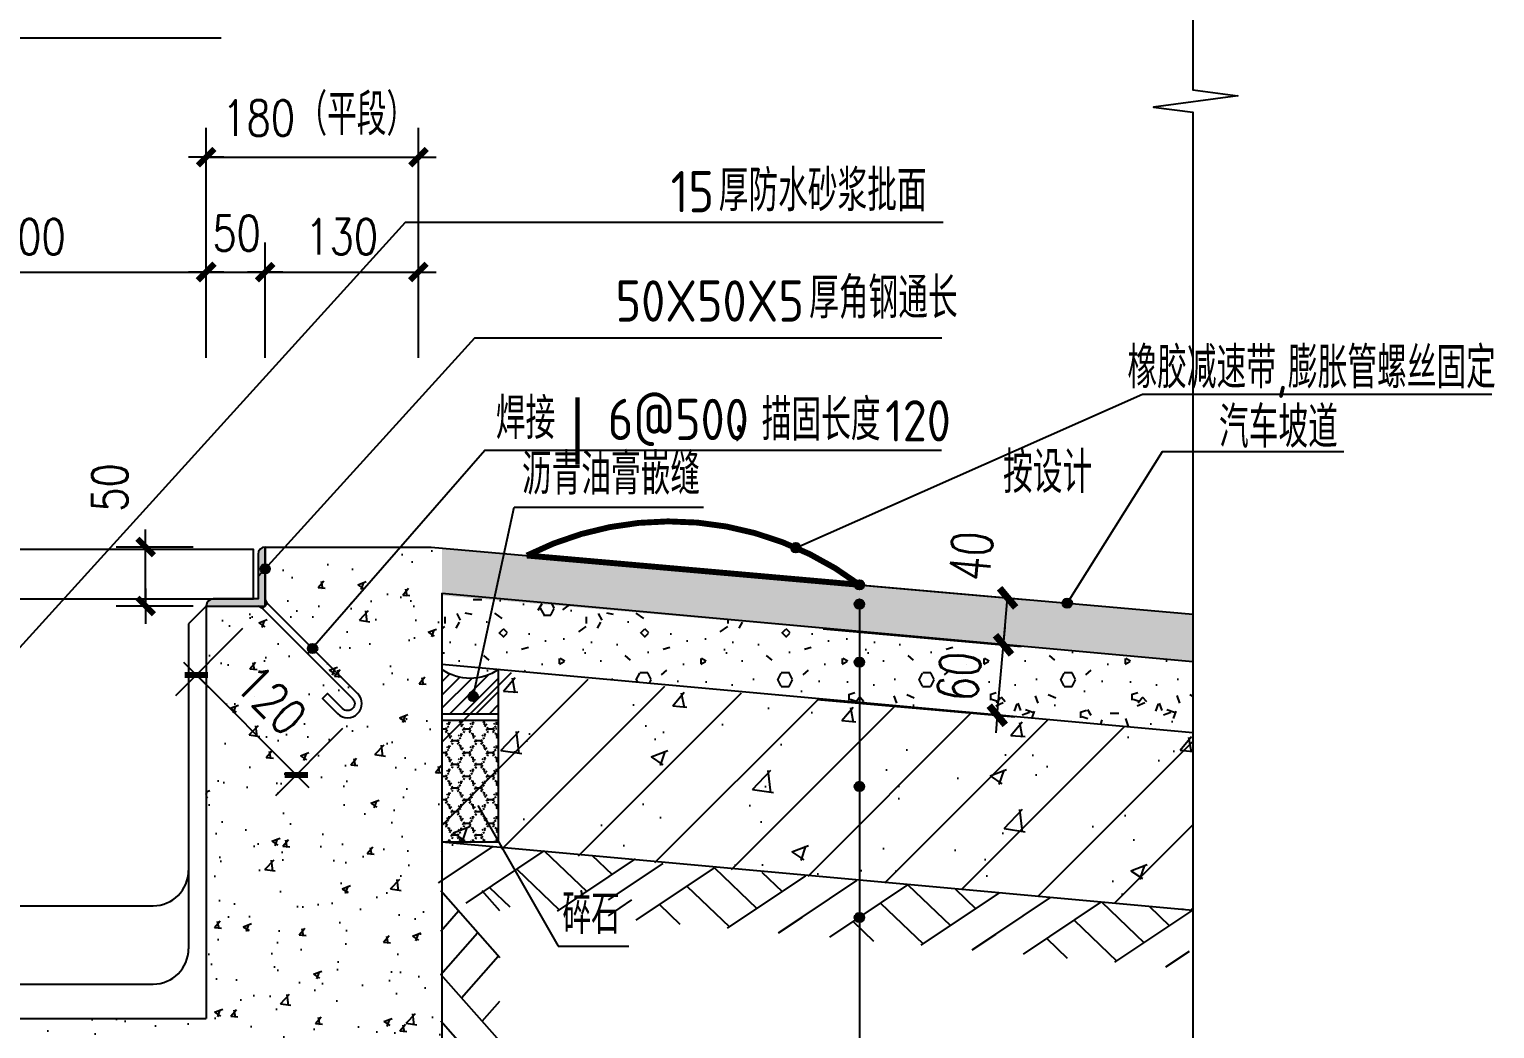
# Model space of a CAD drawing. Header units: millimetres. Extents: x 434053 to 1059003, y -2417481 to 936527.
# Drawn here: x 530872 to 532115, y -2321403 to -2320555 of the extents above; entities that cross this region are included whole.
import ezdxf

# ---------------------------------------------------------------- set-up
doc = ezdxf.new("R2010")
doc.units = ezdxf.units.MM
doc.header["$LTSCALE"] = 1000
doc.header["$MEASUREMENT"] = 0
doc.layers.get('Defpoints').update_dxf_attribs({"color": 6})
for name, color, linetype in [('column-1', 5, 'Continuous'), ('DIM', 3, 'Continuous'), ('DIM_LEAD', 3, 'Continuous'), ('PUB_DIM', 83, 'Continuous'), ('PUB_HATCH', 8, 'Continuous'), ('PUB_TEXT', 7, 'Continuous'), ('S_STAIR', 2, 'Continuous'), ('TEXT', 7, 'Continuous'), ('剖折号', 9, 'Continuous'), ('填充', 8, 'Continuous')]:
    doc.layers.add(name, color=color, linetype=linetype)
doc.styles.add('_TCH_DIM', font='SIMPLEX.shx', dxfattribs={"width": 0.8, "height": 3, "bigfont": 'GBCBIG.shx'})
doc.styles.add('_TCH_DIM_T3', font='SIMPLEX', dxfattribs={"width": 0.7058823529411765, "bigfont": 'GBCBIG'})
doc.styles.add('DIM_FONT_T3', font='SIMPLEX.shx', dxfattribs={"width": 0.8})
doc.styles.get("Standard").update_dxf_attribs({"font": 'gbenor.shx', "bigfont": 'gbcbig.shx'})
doc.styles.add('海文B', font='haiwenrs.shx', dxfattribs={"width": 0.8, "bigfont": 'hzdx.shx'})
doc.dimstyles.new('_TCH_ARCH&&15', dxfattribs={"dimtxt": 34.425, "dimasz": 15, "dimexe": 15, "dimexo": 15, "dimgap": 18.0375, "dimtad": 1, "dimdec": 0, "dimzin": 0, "dimdsep": 46, "dimtxsty": '_TCH_DIM_T3', "dimblk": 'ARCHTICK', "dimcen": 0.09, "dimclrt": 7, "dimazin": 2, "dimtfac": 1, "dimtdec": 0, "dimtix": 1, "dimtmove": 2, "dimatfit": 3, "dimfxl": 1, "dimtolj": 1, "dimtzin": 0, "dimarcsym": 0})
doc.dimstyles.new('DIMN20$TCH&&10', dxfattribs={"dimtxt": 30, "dimasz": 0.1, "dimexe": 25, "dimexo": 30, "dimgap": 15, "dimtad": 1, "dimdec": 0, "dimzin": 0, "dimdsep": 46, "dimtxsty": 'DIM_FONT_T3', "dimblk": '_DIMX', "dimblk1": '_DIMX', "dimblk2": '_DIMX', "dimcen": 0.09, "dimclrt": 7, "dimadec": 0, "dimazin": 0, "dimtfac": 1, "dimtdec": 0, "dimtix": 1, "dimtmove": 2, "dimatfit": 3, "dimldrblk": '_DIMX', "dimfxl": 1, "dimtolj": 1, "dimtzin": 0, "dimarcsym": 0})

# ---------------------------------------------------------------- blocks, each defined once
blk = doc.blocks.new('_DIMX')
blk.add_line((-150, 0), (150, 0))
at = {"const_width": 50}
blk.add_lwpolyline([(-70, -70), (70, 70)], dxfattribs=at)
blk = doc.blocks.new('*D98')
at = {"layer": 'Defpoints', "color": 0, "transparency": 16777216}
for p in [(1475.305777237285, 1188.05408830801), (1560.158590979641, 1103.201274565421), (1499.628263526513, 1042.670947112459)]:
    blk.add_point(p, dxfattribs=at)
at = {"layer": 'PUB_DIM', "color": 0, "lineweight": -2, "transparency": 16777216}
for p, q in [((1454.092573801659, 1166.840884872443), (1397.097780254469, 1109.846091325408)), ((1414.846160462275, 1127.453050176929), (1499.557552848394, 1042.741657790578)), ((1538.945387544016, 1081.988071129854), (1481.950593996825, 1024.993277582819))]:
    blk.add_line(p, q, dxfattribs=at)
at = {"layer": 'PUB_DIM', "color": 0, "lineweight": -2, "transparency": 16777216, "xscale": 0.1, "yscale": 0.1, "zscale": 0.1}
for p, rotation in [((1414.775449784157, 1127.523760855048), 134.9999999999214), ((1499.628263526513, 1042.670947112459), 314.9999999999214)]:
    blk.add_blockref('_DIMX', p, dxfattribs=dict(at, rotation=rotation))
at = {"layer": 'PUB_DIM', "color": 7, "transparency": 16777216, "insert": (1478.41506009096, 1106.310557419321), "char_height": 30, "attachment_point": 5, "rotation": 314.9999999999214, "style": 'DIM_FONT_T3'}
blk.add_mtext('\\A1;120', dxfattribs=at)
blk = doc.blocks.new('*D99')
at = {"layer": 'Defpoints', "color": 0, "transparency": 16777216}
for p in [(1371.781707203016, 1235.932767963968), (1442.222679613507, 1235.932767963968), (1442.222679613507, 1185.932767963968)]:
    blk.add_point(p, dxfattribs=at)
at = {"layer": 'PUB_DIM', "color": 0, "lineweight": -2, "transparency": 16777216}
for p, q in [((1412.222679613507, 1235.932767963968), (1346.781707203016, 1235.932767963968)), ((1371.781707203016, 1186.032767963968), (1371.781707203016, 1235.832767963968)), ((1412.222679613507, 1185.932767963968), (1346.781707203016, 1185.932767963968))]:
    blk.add_line(p, q, dxfattribs=at)
at = {"layer": 'PUB_DIM', "color": 0, "lineweight": -2, "transparency": 16777216, "xscale": 0.1, "yscale": 0.1, "zscale": 0.1}
for p, rotation in [((1371.781707203016, 1235.932767963968), 90), ((1371.781707203016, 1185.932767963968), 270)]:
    blk.add_blockref('_DIMX', p, dxfattribs=dict(at, rotation=rotation))
at = {"layer": 'PUB_DIM', "color": 7, "transparency": 16777216, "insert": (1341.417937949533, 1286.5537486393), "char_height": 30, "attachment_point": 5, "rotation": 90, "style": 'DIM_FONT_T3'}
blk.add_mtext('\\A1;50', dxfattribs=at)
blk = doc.blocks.new('_ArchTick')
at = {"color": 0, "linetype": 'ByBlock', "const_width": 0.4}
blk.add_lwpolyline([(-0.5, -0.5), (0.5, 0.5)], dxfattribs=at)
blk = doc.blocks.new('*D101')
at = {"layer": 'Defpoints', "color": 0, "transparency": 16777216}
for p in [(1931.75500310352, 1167.823069291655), (2099.562207390147, 1153.052225087574), (1926.49398260354, 1108.054167149122)]:
    blk.add_point(p, dxfattribs=at)
at = {"layer": 'PUB_DIM', "color": 0, "lineweight": -2, "transparency": 16777216}
for p, q in [((1946.697228639102, 1166.507814166664), (2114.504432925728, 1151.736969962584)), ((2099.562207390147, 1153.052225087574), (2100.877462515137, 1167.994450623156)), ((2094.301186890167, 1093.283322945042), (2099.562207390147, 1153.052225087574)), ((1941.436208139122, 1106.738912024132), (2109.243412425748, 1091.968067820051)), ((2094.301186890167, 1093.283322945042), (2092.985931765176, 1078.34109740946))]:
    blk.add_line(p, q, dxfattribs=at)
at = {"layer": 'PUB_DIM', "color": 0, "lineweight": -2, "transparency": 16777216, "xscale": 15, "yscale": 15, "zscale": 15}
for p, rotation in [((2099.562207390147, 1153.052225087574), 264.9696354611987), ((2094.301186890167, 1093.283322945042), 84.96963546119868)]:
    blk.add_blockref('_ArchTick', p, dxfattribs=dict(at, rotation=rotation))
at = {"layer": 'PUB_DIM', "color": 7, "transparency": 16777216, "insert": (2061.81746713154, 1126.258623560036), "char_height": 34.425, "attachment_point": 5, "rotation": 84.96963546119866, "style": '_TCH_DIM_T3'}
blk.add_mtext('\\A1;60', dxfattribs=at)
blk = doc.blocks.new('*D106')
at = {"layer": 'Defpoints', "color": 0, "transparency": 16777216}
for p in [(1603.184457132127, 1566.708911656402), (1423.184457191732, 1437.286571445875), (1603.184457132127, 1437.286571445875)]:
    blk.add_point(p, dxfattribs=at)
at = {"layer": 'PUB_DIM', "color": 0, "lineweight": -2, "transparency": 16777216}
for p, q in [((1423.184457191732, 1467.286571445875), (1423.184457191732, 1591.708911656402)), ((1603.184457132127, 1467.286571445875), (1603.184457132127, 1591.708911656402)), ((1423.284457191732, 1566.708911656402), (1603.084457132127, 1566.708911656402))]:
    blk.add_line(p, q, dxfattribs=at)
at = {"layer": 'PUB_DIM', "color": 0, "lineweight": -2, "transparency": 16777216, "xscale": 0.1, "yscale": 0.1, "zscale": 0.1, "rotation": 180}
blk.add_blockref('_DIMX', (1423.184457191732, 1566.708911656402), dxfattribs=at)
at = {"layer": 'PUB_DIM', "color": 0, "lineweight": -2, "transparency": 16777216, "xscale": 0.1, "yscale": 0.1, "zscale": 0.1}
blk.add_blockref('_DIMX', (1603.184457132127, 1566.708911656402), dxfattribs=at)
at = {"layer": 'PUB_DIM', "color": 7, "transparency": 16777216, "insert": (1467.642909302609, 1599.897652168758), "char_height": 30, "attachment_point": 5, "style": 'DIM_FONT_T3'}
blk.add_mtext('\\A1;180', dxfattribs=at)
blk = doc.blocks.new('*D107')
at = {"layer": 'Defpoints', "color": 0, "transparency": 16777216}
for p in [(1603.184457132127, 1469.248147089034), (1473.184457132127, 1366.415920883417), (1603.184457132127, 1366.415920883417)]:
    blk.add_point(p, dxfattribs=at)
at = {"layer": 'PUB_DIM', "color": 0, "lineweight": -2, "transparency": 16777216}
for p, q in [((1473.184457132127, 1396.415920883417), (1473.184457132127, 1494.248147089034)), ((1603.184457132127, 1396.415920883417), (1603.184457132127, 1494.248147089034)), ((1473.284457132127, 1469.248147089034), (1603.084457132127, 1469.248147089034))]:
    blk.add_line(p, q, dxfattribs=at)
at = {"layer": 'PUB_DIM', "color": 0, "lineweight": -2, "transparency": 16777216, "xscale": 0.1, "yscale": 0.1, "zscale": 0.1, "rotation": 180}
blk.add_blockref('_DIMX', (1473.184457132127, 1469.248147089034), dxfattribs=at)
at = {"layer": 'PUB_DIM', "color": 0, "lineweight": -2, "transparency": 16777216, "xscale": 0.1, "yscale": 0.1, "zscale": 0.1}
blk.add_blockref('_DIMX', (1603.184457132127, 1469.248147089034), dxfattribs=at)
at = {"layer": 'PUB_DIM', "color": 7, "transparency": 16777216, "insert": (1538.184457132127, 1499.248147089034), "char_height": 30, "attachment_point": 5, "style": 'DIM_FONT_T3'}
blk.add_mtext('\\A1;130', dxfattribs=at)
blk = doc.blocks.new('*D108')
at = {"layer": 'Defpoints', "color": 0, "transparency": 16777216}
for p in [(1473.184457132127, 1469.248147089034), (1423.184457191732, 1366.415920883417), (1473.184457132127, 1366.415920883417)]:
    blk.add_point(p, dxfattribs=at)
at = {"layer": 'PUB_DIM', "color": 0, "lineweight": -2, "transparency": 16777216}
for p, q in [((1423.184457191732, 1396.415920883417), (1423.184457191732, 1494.248147089034)), ((1473.184457132127, 1396.415920883417), (1473.184457132127, 1494.248147089034)), ((1423.284457191732, 1469.248147089034), (1473.084457132127, 1469.248147089034))]:
    blk.add_line(p, q, dxfattribs=at)
at = {"layer": 'PUB_DIM', "color": 0, "lineweight": -2, "transparency": 16777216, "xscale": 0.1, "yscale": 0.1, "zscale": 0.1, "rotation": 180}
blk.add_blockref('_DIMX', (1423.184457191732, 1469.248147089034), dxfattribs=at)
at = {"layer": 'PUB_DIM', "color": 0, "lineweight": -2, "transparency": 16777216, "xscale": 0.1, "yscale": 0.1, "zscale": 0.1}
blk.add_blockref('_DIMX', (1473.184457132127, 1469.248147089034), dxfattribs=at)
at = {"layer": 'PUB_DIM', "color": 7, "transparency": 16777216, "insert": (1449.006373567623, 1502.123752179556), "char_height": 30, "attachment_point": 5, "style": 'DIM_FONT_T3'}
blk.add_mtext('\\A1;50', dxfattribs=at)
blk = doc.blocks.new('$LinePat$素土夯实')
at = {"color": 0}
for p, q in [((0, -210.0000000002183), (210.0000000002183, 0)), ((120.0000000004366, -300), (420.0000000004366, 0)), ((420.0000000004366, 0), (607.5000000004366, -187.5)), ((495.0000000004366, -300), (795.0000000008258, 0)), ((615.0000000006003, 0), (705.0000000005821, -89.99999999998181)), ((314.9999999997817, -105.0000000001091), (502.4999999997817, -292.5000000001091)), ((210.0000000002183, -209.9999999999454), (300, -300)), ((705.0000000010441, -300), (795.0000000008258, -210.0000000002183))]:
    blk.add_line(p, q, dxfattribs=at)
blk = doc.blocks.new('*D116')
at = {"layer": 'Defpoints', "color": 0, "transparency": 16777216}
for p in [(1423.084456834244, 1469.248147089034), (1123.084456834244, 1386.515487434343), (1423.084456834244, 1386.515487434343)]:
    blk.add_point(p, dxfattribs=at)
at = {"layer": 'PUB_DIM', "color": 0, "lineweight": -2, "transparency": 16777216}
for p, q in [((1123.084456834244, 1416.515487434343), (1123.084456834244, 1494.248147089034)), ((1423.084456834244, 1416.515487434343), (1423.084456834244, 1494.248147089034)), ((1123.184456834244, 1469.248147089034), (1422.984456834244, 1469.248147089034))]:
    blk.add_line(p, q, dxfattribs=at)
at = {"layer": 'PUB_DIM', "color": 0, "lineweight": -2, "transparency": 16777216, "xscale": 0.1, "yscale": 0.1, "zscale": 0.1, "rotation": 180}
blk.add_blockref('_DIMX', (1123.084456834244, 1469.248147089034), dxfattribs=at)
at = {"layer": 'PUB_DIM', "color": 0, "lineweight": -2, "transparency": 16777216, "xscale": 0.1, "yscale": 0.1, "zscale": 0.1}
blk.add_blockref('_DIMX', (1423.084456834244, 1469.248147089034), dxfattribs=at)
at = {"layer": 'PUB_DIM', "color": 7, "transparency": 16777216, "insert": (1273.084456834244, 1499.248147089034), "char_height": 30, "attachment_point": 5, "style": 'DIM_FONT_T3'}
blk.add_mtext('\\A1;300', dxfattribs=at)
blk = doc.blocks.new('A$C33BC0537')
h = blk.add_hatch(color=256)
edge = h.paths.add_edge_path()
edge.add_arc((1473.184457132127, 1229.932767963968), 6, 90, 180)
edge.add_line((1467.184457132127, 1229.932767963968), (1467.184457132127, 1191.932767963968))
edge.add_line((1467.184457132127, 1191.932767963968), (1429.184457132127, 1191.932767963968))
edge.add_arc((1429.184457132127, 1185.932767963968), 6, 90, 180)
edge.add_line((1423.184457132127, 1185.932767963968), (1473.184457132127, 1185.932767963968))
edge.add_line((1473.184457132127, 1185.932767963968), (1473.184457132127, 1235.932767963968))
at = {"layer": 'DIM'}
h = blk.add_hatch(color=256, dxfattribs=at)
edge = h.paths.add_edge_path()
edge.add_arc((1923.394683552091, 1235.452746957075), 4, 0, 360)
h = blk.add_hatch(color=256, dxfattribs=at)
edge = h.paths.add_edge_path()
edge.add_arc((1473.184457132127, 1217.545306457672), 4, 0, 360)
h = blk.add_hatch(color=256, dxfattribs=at)
edge = h.paths.add_edge_path()
edge.add_arc((1977.404666734743, 1203.95952330716), 4, 0, 360)
h = blk.add_hatch(color=256, dxfattribs=at)
edge = h.paths.add_edge_path()
edge.add_arc((1977.30516754929, 1187.639061226044), 4, 0, 360)
h = blk.add_hatch(color=256, dxfattribs=at)
edge = h.paths.add_edge_path()
edge.add_arc((2153.716220195405, 1188.440103276167), 4, 0, 360)
h = blk.add_hatch(color=256, dxfattribs=at)
edge = h.paths.add_edge_path()
edge.add_arc((1513.489543421427, 1149.870322123636), 4, 0, 360)
h = blk.add_hatch(color=256, dxfattribs=at)
edge = h.paths.add_edge_path()
edge.add_arc((1977.30516754929, 1138.342965575401), 4, 0, 360)
h = blk.add_hatch(color=256, dxfattribs=at)
edge = h.paths.add_edge_path()
edge.add_arc((1649.564402919495, 1109.302831764799), 4, 0, 360)
h = blk.add_hatch(color=256, dxfattribs=at)
edge = h.paths.add_edge_path()
edge.add_arc((1977.30516754929, 1032.979722849559), 4, 0, 360)
h = blk.add_hatch(color=256, dxfattribs=at)
edge = h.paths.add_edge_path()
edge.add_arc((1977.30516754929, 921.8157697361894), 4, 0, 360)
at = {"layer": 'PUB_HATCH', "linetype": 'ByBlock'}
h = blk.add_hatch(dxfattribs=at)
h.set_pattern_fill('ANSI31', color=256, scale=5, style=0)
h.set_pattern_definition([(45, (-7784.815543106291, 8077.079017072916), (-5.61266007566822, 5.612660075668221), [])])
edge = h.paths.add_edge_path()
edge.add_arc((1647.184456893709, 1166.320482604671), 41.75258252822427, 234.9133404252065, 305.0866595747935, ccw=False)
edge.add_line((1623.184456893709, 1132.1550300573), (1623.184456893709, 1094.579017073149))
edge.add_line((1623.184456893709, 1094.579017072916), (1671.184456893709, 1094.579017072916))
edge.add_line((1671.184456893709, 1094.579017072916), (1671.184456893709, 1132.155030057067))
h = blk.add_hatch(dxfattribs=at)
h.set_pattern_fill('钢筋混凝土', color=256, scale=20, style=0)
h.set_pattern_definition([(45, (-353120.3118930451, 387589.9737434548), (-35.35533905932737, 35.35533905932738), []), (49.99999999999999, (-353120.3118930451, 387589.9737434548), (143.4520365201507, -12.55042699651902), [15, -165]), (355, (-353120.3118930451, 387589.9737434548), (-27.7502667226, 150.4384267400024), [12, -132]), (100.4514, (-353108.3575570451, 387588.9278754548), (115.7018763428043, 137.8879084121907), [12.748038, -140.2284224]), (46.18420000000002, (-353120.3118930451, 387629.9737434548), (213.4482097251289, -33.10380286580362), [22.49999999999999, -247.4999999999999]), (96.6356, (-353102.5245440452, 387627.2150820547), (186.9325411097407, 194.8235741800883), [19.1220576, -210.3426]), (351.1842, (-353120.3118930451, 387629.9737434548), (186.9323890267254, 194.8237201850649), [18, -198]), (21, (-353100.3118930451, 387619.9737434548), (119.3814104236923, -80.52377813306776), [15, -165]), (326.0000000000001, (-353100.3118930451, 387619.9737434548), (48.66306638431634, 145.0300090093706), [12, -132]), (71.4514, (-353090.3634464451, 387613.2634222547), (168.044525716298, 64.50609934199048), [12.748038, -140.2284224]), (37.50000000000001, (-353120.3118930451, 387589.9737434548), (2.431971063458134, 66.5787707662623), [0, -130.4, 0, -134, 0, -132.5]), (7.499999999999999, (-353120.3118930451, 387589.9737434548), (52.61390748842972, 78.88234237647205), [0, -76.39999999999999, 0, -127.4, 0, -50.5]), (327.5, (-353164.9118930451, 387589.9737434548), (106.7644872344818, -4.510974346875951), [0, -50, 0, -156, 0, -207]), (317.5, (-353184.9118930451, 387589.9737434548), (116.6372338684772, 20.02099646646354), [0, -65, 0, -103.6, 0, -147])])
h.paths.add_polyline_path([(1623.184456893709, 1134.752292351797), (1623.184456893709, 984.1723138443194), (2260.325549313333, 928.0894307987764), (2260.325549313333, 1078.669409306254)])
h = blk.add_hatch(dxfattribs=at)
h.set_pattern_fill('铁艺花格网', color=256, scale=5, style=0)
h.set_pattern_definition([(90, (-7781.936818106216, 8134.540804958902), (-20, 1.224646799147353e-15), [2.6319, -17.3681]), (116.56505, (-7764.115918106283, 8138.683054958936), (4.108778739464469e-07, 20.00000690945193), [1.564399999999996, -43.15697499999986]), (116.56505, (-7784.115918106283, 8138.683054958936), (4.108778739464469e-07, 20.00000690945193), [1.564399999999996, -43.15697499999986]), (153.43495, (-7761.936818106216, 8137.172704958823), (-4.108778628442167e-07, 20.00000690945193), [1.4954, -43.22595]), (153.43495, (-7781.936818106216, 8137.172704958823), (-4.108778628442167e-07, 20.00000690945193), [1.4954, -43.22595]), (135, (-7783.274343106197, 8137.841479958966), (1.110223024625157e-15, 19.99998497577561), [1.190175, -27.0941]), (45, (-7770.599293106236, 8137.841479958966), (1.110223024625157e-15, 19.99998497577561), [1.190175, -27.0941]), (26.56505, (-7751.936818106216, 8137.172704958823), (4.108778717260009e-07, 20.00000690945193), [1.4954, -43.22595]), (26.56505, (-7771.936818106216, 8137.172704958823), (4.108778717260009e-07, 20.00000690945193), [1.4954, -43.22595]), (63.43495000000001, (-7749.757693106192, 8138.683054958936), (-4.108778717260009e-07, 20.00000690945193), [1.5644, -43.156975]), (63.43495000000001, (-7769.757693106192, 8138.683054958936), (-4.108778717260009e-07, 20.00000690945193), [1.5644, -43.156975]), (90, (-7771.936818106216, 8134.540804958902), (-20, 1.224646799147353e-15), [2.6319, -17.3681]), (90, (-7779.058093106258, 8130.85675495863), (-20, 1.224646799147353e-15), [0.77445, -19.22555]), (135, (-7779.757693106192, 8133.030454958789), (1.110223024625157e-15, 19.99998497577561), [1.190175, -27.0941]), (153.43495, (-7760.599293106236, 8133.872029958759), (-4.108778628442167e-07, 20.00000690945193), [1.4954, -43.22595]), (153.43495, (-7780.599293106236, 8133.872029958759), (-4.108778628442167e-07, 20.00000690945193), [1.4954, -43.22595]), (116.56505, (-7759.058093106258, 8131.631204959005), (4.108778739464469e-07, 20.00000690945193), [1.564399999999996, -43.15697499999986]), (116.56505, (-7779.058093106258, 8131.631204959005), (4.108778739464469e-07, 20.00000690945193), [1.564399999999996, -43.15697499999986]), (63.43495000000001, (-7754.815543106291, 8131.631204959005), (-4.108778717260009e-07, 20.00000690945193), [1.5644, -43.156975]), (63.43495000000001, (-7774.815543106291, 8131.631204959005), (-4.108778717260009e-07, 20.00000690945193), [1.5644, -43.156975]), (26.56505, (-7753.274343106197, 8133.872029958759), (4.108778717260009e-07, 20.00000690945193), [1.4954, -43.22595]), (26.56505, (-7773.274343106197, 8133.872029958759), (4.108778717260009e-07, 20.00000690945193), [1.4954, -43.22595]), (45, (-7774.115918106283, 8133.030454958789), (1.110223024625157e-15, 19.99998497577561), [1.190175, -27.0941]), (90, (-7774.815543106291, 8130.85675495863), (-20, 1.224646799147353e-15), [0.77445, -19.22555]), (180, (-7764.815543106291, 8140.85675495863), (-2.449293598294707e-15, -20), [4.24255, -15.75745]), (180, (-7774.815543106291, 8150.85675495863), (-2.449293598294707e-15, -20), [4.24255, -15.75745]), (270, (-7774.815543106291, 8150.85675495863), (20, -3.673940397442059e-15), [0.77445, -19.22555]), (135, (-7773.274343106197, 8147.841479958966), (1.110223024625157e-15, 19.99998497577561), [1.190175, -27.0941]), (153.43495, (-7751.936818106216, 8147.172704958823), (-4.108778628442167e-07, 20.00000690945193), [1.4954, -43.22595]), (153.43495, (-7771.936818106216, 8147.172704958823), (-4.108778628442167e-07, 20.00000690945193), [1.4954, -43.22595]), (116.56505, (-7754.115918106283, 8148.683054958936), (4.108778739464469e-07, 20.00000690945193), [1.564399999999996, -43.15697499999986]), (116.56505, (-7774.115918106283, 8148.683054958936), (4.108778739464469e-07, 20.00000690945193), [1.564399999999996, -43.15697499999986]), (63.43495000000001, (-7759.757693106192, 8148.683054958936), (-4.108778717260009e-07, 20.00000690945193), [1.5644, -43.156975]), (63.43495000000001, (-7779.757693106192, 8148.683054958936), (-4.108778717260009e-07, 20.00000690945193), [1.5644, -43.156975]), (26.56505, (-7761.936818106216, 8147.172704958823), (4.108778717260009e-07, 20.00000690945193), [1.4954, -43.22595]), (26.56505, (-7781.936818106216, 8147.172704958823), (4.108778717260009e-07, 20.00000690945193), [1.4954, -43.22595]), (45, (-7780.599293106236, 8147.841479958966), (1.110223024625157e-15, 19.99998497577561), [1.190175, -27.0941]), (270, (-7779.058093106258, 8150.85675495863), (20, -3.673940397442059e-15), [0.77445, -19.22555]), (270, (-7771.936818106216, 8147.172704958823), (20, -3.673940397442059e-15), [2.6319, -17.3681]), (116.56505, (-7749.058093106258, 8141.631204959005), (4.108778739464469e-07, 20.00000690945193), [1.564399999999996, -43.15697499999986]), (116.56505, (-7769.058093106258, 8141.631204959005), (4.108778739464469e-07, 20.00000690945193), [1.564399999999996, -43.15697499999986]), (153.43495, (-7750.599293106236, 8143.872029958759), (-4.108778628442167e-07, 20.00000690945193), [1.4954, -43.22595]), (153.43495, (-7770.599293106236, 8143.872029958759), (-4.108778628442167e-07, 20.00000690945193), [1.4954, -43.22595]), (135, (-7769.757693106192, 8143.030454958789), (1.110223024625157e-15, 19.99998497577561), [1.190175, -27.0941]), (90, (-7769.058093106258, 8140.08230495872), (-20, 1.224646799147353e-15), [1.548925, -18.451075]), (90, (-7784.815543106291, 8140.08230495872), (-20, 1.224646799147353e-15), [1.548925, -18.451075]), (45, (-7784.115918106283, 8143.030454958789), (1.110223024625157e-15, 19.99998497577561), [1.190175, -27.0941]), (26.56505, (-7763.274343106197, 8143.872029958759), (4.108778717260009e-07, 20.00000690945193), [1.4954, -43.22595]), (26.56505, (-7783.274343106197, 8143.872029958759), (4.108778717260009e-07, 20.00000690945193), [1.4954, -43.22595]), (63.43495000000001, (-7764.815543106291, 8141.631204959005), (-4.108778717260009e-07, 20.00000690945193), [1.5644, -43.156975]), (63.43495000000001, (-7784.815543106291, 8141.631204959005), (-4.108778717260009e-07, 20.00000690945193), [1.5644, -43.156975]), (270, (-7781.936818106216, 8147.172704958823), (20, -3.673940397442059e-15), [2.6319, -17.3681])])
h.paths.add_polyline_path([(1671.184456893709, 1088.867023564875), (1623.184456893709, 1088.867023564875), (1623.184456893709, 985.9327679430135), (1671.184456893709, 985.9327679430135)])
at = {"layer": '填充'}
h = blk.add_hatch(dxfattribs=at)
h.set_pattern_fill('混凝土', color=256, scale=10, style=0)
h.set_pattern_definition([(49.99999999999999, (-353120.3118930451, 387589.9737434548), (71.72601826007535, -6.275213498259511), [7.5, -82.5]), (355, (-353120.3118930451, 387589.9737434548), (-13.8751333613, 75.21921337000119), [6, -66]), (100.4514, (-353114.3347250451, 387589.4508094548), (57.85093817140216, 68.94395420609536), [6.374019000000001, -70.1142112]), (46.18420000000002, (-353120.3118930451, 387609.9737434548), (106.7241048625644, -16.55190143290181), [11.24999999999999, -123.7499999999999]), (96.6356, (-353111.4182185452, 387608.5944127548), (93.46627055487033, 97.41178709004417), [9.561028799999999, -105.1713]), (351.1842, (-353120.3118930451, 387609.9737434548), (93.46619451336272, 97.41186009253246), [9, -99]), (21, (-353110.3118930451, 387604.9737434548), (59.69070521184616, -40.26188906653388), [7.5, -82.5]), (326.0000000000001, (-353110.3118930451, 387604.9737434548), (24.33153319215817, 72.5150045046853), [6, -66]), (71.4514, (-353105.3376697451, 387601.6185828547), (84.02226285814899, 32.25304967099524), [6.374019000000001, -70.1142112]), (37.50000000000001, (-353120.3118930451, 387589.9737434548), (1.215985531729067, 33.28938538313115), [0, -65.19999999999999, 0, -67, 0, -66.25]), (7.499999999999999, (-353120.3118930451, 387589.9737434548), (26.30695374421486, 39.44117118823603), [0, -38.2, 0, -63.7, 0, -25.25]), (327.5, (-353142.6118930451, 387589.9737434548), (53.3822436172409, -2.255487173437976), [0, -25, 0, -78, 0, -103.5]), (317.5, (-353152.6118930451, 387589.9737434548), (58.31861693423862, 10.01049823323177), [0, -32.5, 0, -51.8, 0, -73.5])])
h.paths.add_polyline_path([(247.7546781186247, 1117.264486626256), (623.1844568937086, 1135.932767963968), (923.1844568937086, 1135.932767963968), (923.1844568937086, 1235.932767963968), (1073.184456893709, 1235.932767963968), (1073.184456893709, 1185.932767963968), (1123.184456893592, 1185.932767963968), (1123.184456893709, 836.0530439382419), (1423.184456893709, 836.0530439382419), (1423.184457132244, 1185.932767964434), (1473.184457132127, 1185.932767963968), (1473.184457132127, 1235.932767963968), (1614.166064816876, 1235.932767964434), (1623.184456893709, 1235.138944690116), (1623.184456893709, 586.0530439382419), (923.1844568937086, 586.0530439382419), (923.1844568937086, 986.1178686558269), (630.634016963304, 986.1178686558269), (247.7546781186247, 967.0791572374292)])
h = blk.add_hatch(dxfattribs=at)
h.set_pattern_fill('加气混凝土', color=256, scale=5, style=0)
h.set_pattern_definition([(0, (-318057.9174887727, 384360.0027567428), (30, 60), [0, -60]), (0, (-318093.0174887727, 384351.9027567427), (30, 60), [0, -60]), (0, (-318073.5174887727, 384351.3027567428), (30, 60), [0, -60]), (0, (-318052.2174887727, 384369.0027567428), (30, 60), [0, -60]), (0, (-318077.1174887727, 384348.3027567428), (30, 60), [0, -60]), (0, (-318046.2174887727, 384406.8027567428), (30, 60), [0, -60]), (0, (-318064.5174887727, 384402.0027567428), (30, 60), [0, -60]), (0, (-318054.9174887727, 384394.5027567428), (30, 60), [0, -60]), (0, (-318103.8174887727, 384393.3027567428), (30, 60), [0, -60]), (0, (-318074.4174887727, 384390.6027567429), (30, 60), [0, -60]), (0, (-318085.8174887727, 384375.3027567428), (30, 60), [0, -60]), (0, (-318085.2174887727, 384352.8027567428), (30, 60), [0, -60]), (0, (-318062.7174887727, 384350.4027567427), (30, 60), [0, -60]), (0, (-318046.2174887727, 384376.8027567428), (30, 60), [0, -60]), (0, (-318102.3174887727, 384367.5027567428), (30, 60), [0, -60]), (0, (-318097.2174887727, 384377.7027567429), (30, 60), [0, -60]), (0, (-318073.8174887727, 384373.5027567428), (30, 60), [0, -60]), (0, (-318082.2174887727, 384364.8027567428), (30, 60), [0, -60]), (0, (-318087.0174887727, 384384.6027567429), (30, 60), [0, -60]), (0, (-318079.5174887727, 384407.1027567429), (30, 60), [0, -60]), (0, (-318099.9174887727, 384354.9027567427), (30, 60), [0, -60]), (0, (-318066.9174887727, 384394.8027567428), (30, 60), [0, -60]), (0, (-318094.8174887727, 384395.7027567429), (30, 60), [0, -60]), (0, (-318099.6174887727, 384403.5027567428), (30, 60), [0, -60]), (130.601294, (-318049.9032029727, 384388.0170423428), (-149.9999983430985, 180.0000007869767), [2.6341554, -1103.7111]), (18.4349488, (-318054.1889171727, 384389.1598995428), (149.999999446807, 59.99999955732223), [2.710524, -376.76279]), (90, (-318054.1889171727, 384386.5884711428), (30, 60), [2.5714284, -117.428565]), (161.565051, (-318051.6174887727, 384385.7313279428), (-150.0000007552608, 59.99999552724113), [2.710524, -376.76279]), (53.1301023, (-318051.6174887727, 384385.7313279428), (30.00000005671201, 59.99999997164399), [2.857143, -297.14285]), (135, (-318049.3317743727, 384355.1599047428), (-30.00000362661431, 59.99999593952013), [2.424366, -167.28126]), (45, (-318052.7603459727, 384355.1599047428), (29.9999998082377, 59.99999975789675), [2.424366, -167.28126]), (135, (-318051.0460601727, 384353.4456147428), (-30.00000362661431, 59.99999593952013), [2.424366, -167.28126]), (45, (-318051.0460601727, 384353.4456147428), (29.9999998082377, 59.99999975789675), [2.424366, -167.28126]), (116.565051, (-318078.1889147727, 384395.4456141428), (-5.219298673253547e-06, 119.9999967353521), [3.194382599999993, -63.88764999999989]), (180, (-318079.6174847728, 384398.3027565428), (-29.99999999999999, 60), [3.4285716, -56.571425]), (63.43494880000001, (-318084.4746287727, 384395.4456141428), (2.716145353076627e-07, 119.9999994186336), [3.1943826, -63.88765]), (116.565051, (-318083.0460587727, 384392.5884711428), (-5.219298673253547e-06, 119.9999967353521), [3.194382599999993, -63.88764999999989]), (0, (-318083.0460587727, 384392.5884711428), (30, 60), [3.4285716, -56.571425]), (63.43494880000001, (-318079.6174847728, 384392.5884711428), (2.716145353076627e-07, 119.9999994186336), [3.1943826, -63.88765]), (107.102728, (-318055.6174889727, 384375.1599027428), (-89.99999655924546, 300.0000004840144), [3.8861346, -1628.29025]), (143.972626, (-318056.7603461727, 384378.8741853428), (-569.999992773809, 419.9999995246334), [3.8861346, -812.202]), (180, (-318059.9032031727, 384381.1598997428), (-29.99999999999999, 60), [3.7142856, -56.28571]), (36.02737329999999, (-318066.7603457727, 384378.8741853428), (569.9999957876589, 419.9999954722194), [3.886134599999998, -812.2019999999995]), (71.5650511, (-318067.9032029727, 384375.4456167428), (90.00000046203284, 299.999999483479), [3.6140316, -375.85928]), (107.102728, (-318066.7603457727, 384371.7313287428), (-89.99999655924546, 300.0000004840144), [3.8861346, -1628.29025]), (143.972626, (-318063.6174887727, 384369.4456167428), (-569.999992773809, 419.9999995246334), [3.8861346, -812.202]), (0, (-318063.6174887727, 384369.4456167428), (30, 60), [3.7142856, -56.28571]), (36.02737329999999, (-318059.9032031727, 384369.4456167428), (569.9999957876589, 419.9999954722194), [3.886134599999998, -812.2019999999995]), (71.5650511, (-318056.7603461727, 384371.7313287428), (90.00000046203284, 299.999999483479), [3.6140316, -375.85928]), (150.255118, (-318055.0460603727, 384403.1598993428), (-90.00000021301362, 59.99999925650194), [2.303502, -481.43196]), (90, (-318057.0460601727, 384402.0170427428), (30, 60), [2.2857144, -117.714275]), (29.7448813, (-318057.0460601727, 384402.0170427428), (90.00000005300183, 59.99999971978212), [2.303502, -481.43196]), (116.565051, (-318069.0460601727, 384360.5884707428), (-5.219298673253547e-06, 119.9999967353521), [3.194382599999993, -63.88764999999989]), (168.690067, (-318070.4746313727, 384363.4456167428), (-270.00000020031, 59.99999849441089), [2.9137254, -608.96855]), (41.18592510000001, (-318075.6174887727, 384362.0170467428), (749.9999954558657, 659.9999942288417), [3.0371844, -1272.5802]), (90, (-318075.6174887727, 384359.1599007428), (30, 60), [2.857143, -117.14285]), (138.814074, (-318073.3317743727, 384357.1599027428), (-749.9999866690214, 660.0000042036299), [3.0371844, -1272.5802]), (16.6992442, (-318073.3317743727, 384357.1599027428), (989.999992551639, 299.9999968578065), [2.982945, -1249.85375]), (60.9453959, (-318070.4746313727, 384358.0170447428), (29.99999992038756, 59.99999946927048), [2.9416086, -1232.53395]), (109.983106, (-318094.1889167727, 384385.7313279428), (-150.0000005649931, 419.9999988885021), [3.344200199999999, -1401.21975]), (155.556045, (-318095.3317727727, 384388.8741855428), (-390.0000014866058, 179.9999962602965), [3.4522986, -1446.51315]), (24.4439547, (-318101.6174867727, 384388.8741855428), (390.0000001945477, 179.9999991342401), [3.4522986, -1446.51315]), (70.01689340000001, (-318102.7603427727, 384385.7313279428), (150.0000004522143, 419.9999989580724), [3.3442002, -1401.21975]), (109.983106, (-318101.6174867727, 384382.5884709428), (-150.0000005649931, 419.9999988885021), [3.344200199999999, -1401.21975]), (160.016893, (-318098.4746267727, 384381.4456137428), (-150.0000000881629, 59.99999726666744), [3.3442002, -698.93775]), (19.9831065, (-318098.4746267727, 384381.4456137428), (149.9999991764409, 59.99999990480279), [3.3442002, -698.93775]), (70.01689340000001, (-318095.3317727727, 384382.5884709428), (150.0000004522143, 419.9999989580724), [3.3442002, -1401.21975]), (122.005383, (-318071.9032031727, 384380.3027565428), (-30.000004026147, 59.99999693707862), [2.6954232, -563.3434000000001]), (18.4349488, (-318075.9032027727, 384381.7313283428), (149.999999446807, 59.99999955732223), [2.710524, -376.76279]), (90, (-318075.9032027727, 384379.1598993428), (30, 60), [2.5714284, -117.428565]), (161.565051, (-318073.3317743727, 384378.3027567428), (-150.0000007552608, 59.99999552724113), [2.710524, -376.76279]), (54.46232220000002, (-318073.3317743727, 384378.3027567428), (209.9999996957259, 299.9999995506066), [2.457807, -1029.82115]), (116.565051, (-318089.3317727727, 384365.7313287428), (-5.219298673253547e-06, 119.9999967353521), [3.194382599999993, -63.88764999999989]), (180, (-318090.7603427727, 384368.5884747428), (-29.99999999999999, 60), [3.142857, -56.85714]), (59.0362434, (-318095.6174867727, 384365.7313287428), (30.00000009765315, 59.99999970877774), [3.331972799999998, -696.3821999999993]), (120.963756, (-318093.9032027727, 384362.8741887428), (-30.00000409979644, 59.99999724465997), [3.3319728, -696.3821999999999]), (0, (-318093.9032027727, 384362.8741887428), (30, 60), [3.142857, -56.85714]), (63.43494880000001, (-318090.7603427727, 384362.8741887428), (2.716145353076627e-07, 119.9999994186336), [3.1943826, -63.88765])])
h.paths.add_polyline_path([(1623.184456893709, 1235.138944690116), (1623.184456893709, 1194.984283754602), (2260.325549313333, 1138.901400709059), (2260.325549313333, 1179.056061644573)])
h = blk.add_hatch(dxfattribs=at)
h.set_pattern_fill('加气混凝土', color=256, scale=10, style=0)
h.set_pattern_definition([(0, (-318040.2174887727, 384341.7027567429), (60, 120), [0, -120]), (0, (-318110.4174887727, 384325.5027567428), (60, 120), [0, -120]), (0, (-318071.4174887727, 384324.3027567428), (60, 120), [0, -120]), (0, (-318028.8174887727, 384359.7027567429), (60, 120), [0, -120]), (0, (-318078.6174887727, 384318.3027567428), (60, 120), [0, -120]), (0, (-318016.8174887727, 384435.3027567428), (60, 120), [0, -120]), (0, (-318053.4174887727, 384425.7027567429), (60, 120), [0, -120]), (0, (-318034.2174887727, 384410.7027567429), (60, 120), [0, -120]), (0, (-318132.0174887727, 384408.3027567428), (60, 120), [0, -120]), (0, (-318073.2174887727, 384402.9027567427), (60, 120), [0, -120]), (0, (-318096.0174887727, 384372.3027567428), (60, 120), [0, -120]), (0, (-318094.8174887727, 384327.3027567428), (60, 120), [0, -120]), (0, (-318049.8174887727, 384322.5027567428), (60, 120), [0, -120]), (0, (-318016.8174887727, 384375.3027567428), (60, 120), [0, -120]), (0, (-318129.0174887727, 384356.7027567429), (60, 120), [0, -120]), (0, (-318118.8174887727, 384377.1027567429), (60, 120), [0, -120]), (0, (-318072.0174887727, 384368.7027567429), (60, 120), [0, -120]), (0, (-318088.8174887727, 384351.3027567428), (60, 120), [0, -120]), (0, (-318098.4174887727, 384390.9027567427), (60, 120), [0, -120]), (0, (-318083.4174887727, 384435.9027567427), (60, 120), [0, -120]), (0, (-318124.2174887727, 384331.5027567428), (60, 120), [0, -120]), (0, (-318058.2174887727, 384411.3027567428), (60, 120), [0, -120]), (0, (-318114.0174887727, 384413.1027567429), (60, 120), [0, -120]), (0, (-318123.6174887727, 384428.7027567429), (60, 120), [0, -120]), (130.601294, (-318024.1889171727, 384397.7313279428), (-299.9999966861969, 360.0000015739533), [5.2683108, -2207.4222]), (18.4349488, (-318032.7603455727, 384400.0170423428), (299.999998893614, 119.9999991146445), [5.421048000000001, -753.52558]), (90, (-318032.7603455727, 384394.8741855428), (60.00000000000001, 120), [5.1428568, -234.85713]), (161.565051, (-318027.6174887727, 384393.1598991428), (-300.0000015105215, 119.9999910544823), [5.421048000000001, -753.52558]), (53.1301023, (-318027.6174887727, 384393.1598991428), (60.00000011342402, 119.999999943288), [5.714286, -594.2856999999999]), (135, (-318023.0460599727, 384332.0170527429), (-60.00000725322862, 119.9999918790403), [4.848732, -334.56252]), (45, (-318029.9032031727, 384332.0170527429), (59.9999996164754, 119.9999995157935), [4.848732, -334.56252]), (135, (-318026.4746315727, 384328.5884727428), (-60.00000725322862, 119.9999918790403), [4.848732, -334.56252]), (45, (-318026.4746315727, 384328.5884727428), (59.9999996164754, 119.9999995157935), [4.848732, -334.56252]), (116.565051, (-318080.7603407727, 384412.5884715428), (-1.043859734650709e-05, 239.9999934707041), [6.388765199999986, -127.7752999999998]), (180, (-318083.6174807727, 384418.3027563428), (-59.99999999999999, 120), [6.857143199999999, -113.14285]), (63.43494880000001, (-318093.3317687727, 384412.5884715428), (5.432290706153253e-07, 239.9999988372672), [6.3887652, -127.7753]), (116.565051, (-318090.4746287727, 384406.8741855428), (-1.043859734650709e-05, 239.9999934707041), [6.388765199999986, -127.7752999999998]), (0, (-318090.4746287727, 384406.8741855428), (60, 120), [6.857143199999999, -113.14285]), (63.43494880000001, (-318083.6174807727, 384406.8741855428), (5.432290706153253e-07, 239.9999988372672), [6.3887652, -127.7753]), (107.102728, (-318035.6174891727, 384372.0170487429), (-179.9999931184909, 600.0000009680288), [7.7722692, -3256.5805]), (143.972626, (-318037.9032035727, 384379.4456139428), (-1139.999985547618, 839.9999990492668), [7.7722692, -1624.404]), (180, (-318044.1889175727, 384384.0170427428), (-59.99999999999999, 120), [7.4285712, -112.57142]), (36.02737329999999, (-318057.9032027727, 384379.4456139428), (1139.999991575318, 839.9999909444389), [7.772269199999997, -1624.403999999999]), (71.5650511, (-318060.1889171727, 384372.5884767429), (180.0000009240657, 599.999998966958), [7.2280632, -751.71856]), (107.102728, (-318057.9032027727, 384365.1599007428), (-179.9999931184909, 600.0000009680288), [7.7722692, -3256.5805]), (143.972626, (-318051.6174887727, 384360.5884767429), (-1139.999985547618, 839.9999990492668), [7.7722692, -1624.404]), (0, (-318051.6174887727, 384360.5884767429), (60, 120), [7.4285712, -112.57142]), (36.02737329999999, (-318044.1889175727, 384360.5884767429), (1139.999991575318, 839.9999909444389), [7.772269199999997, -1624.403999999999]), (71.5650511, (-318037.9032035727, 384365.1599007428), (180.0000009240657, 599.999998966958), [7.2280632, -751.71856]), (150.255118, (-318034.4746319727, 384428.0170419428), (-180.0000004260272, 119.9999985130039), [4.607004, -962.86392]), (90, (-318038.4746315727, 384425.7313287428), (60.00000000000001, 120), [4.5714288, -235.42855]), (29.7448813, (-318038.4746315727, 384425.7313287428), (180.0000001060037, 119.9999994395642), [4.607004, -962.86392]), (116.565051, (-318062.4746315727, 384342.8741847428), (-1.043859734650709e-05, 239.9999934707041), [6.388765199999986, -127.7752999999998]), (168.690067, (-318065.3317739727, 384348.5884767429), (-540.0000004006199, 119.9999969888218), [5.8274508, -1217.9371]), (41.18592510000001, (-318075.6174887727, 384345.7313367429), (1499.999990911731, 1319.999988457683), [6.074368799999999, -2545.1604]), (90, (-318075.6174887727, 384340.0170447428), (60.00000000000001, 120), [5.714286, -234.2857]), (138.814074, (-318071.0460599727, 384336.0170487429), (-1499.999973338043, 1320.00000840726), [6.074368799999999, -2545.1604]), (16.6992442, (-318071.0460599727, 384336.0170487429), (1979.999985103278, 599.9999937156131), [5.96589, -2499.7075]), (60.9453959, (-318065.3317739727, 384337.7313327428), (59.99999984077512, 119.999998938541), [5.883217200000001, -2465.0679]), (109.983106, (-318112.7603447727, 384393.1598991428), (-300.0000011299861, 839.9999977770042), [6.688400399999998, -2802.439499999999]), (155.556045, (-318115.0460567727, 384399.4456143428), (-780.0000029732115, 359.9999925205931), [6.9045972, -2893.0263]), (24.4439547, (-318127.6174847728, 384399.4456143428), (780.0000003890955, 359.9999982684802), [6.9045972, -2893.0263]), (70.01689340000001, (-318129.9031967727, 384393.1598991428), (300.0000009044286, 839.9999979161448), [6.6884004, -2802.4395]), (109.983106, (-318127.6174847728, 384386.8741851428), (-300.0000011299861, 839.9999977770042), [6.688400399999998, -2802.439499999999]), (160.016893, (-318121.3317647727, 384384.5884707428), (-300.0000001763259, 119.9999945333349), [6.6884004, -1397.8755]), (19.9831065, (-318121.3317647727, 384384.5884707428), (299.9999983528817, 119.9999998096056), [6.6884004, -1397.8755]), (70.01689340000001, (-318115.0460567727, 384386.8741851428), (300.0000009044286, 839.9999979161448), [6.6884004, -2802.4395]), (122.005383, (-318068.1889175727, 384382.3027563428), (-60.00000805229399, 119.9999938741572), [5.3908464, -1126.6868]), (18.4349488, (-318076.1889167727, 384385.1598999428), (299.999998893614, 119.9999991146445), [5.421048000000001, -753.52558]), (90, (-318076.1889167727, 384380.0170419428), (60.00000000000001, 120), [5.1428568, -234.85713]), (161.565051, (-318071.0460599727, 384378.3027567428), (-300.0000015105215, 119.9999910544823), [5.421048000000001, -753.52558]), (54.46232220000002, (-318071.0460599727, 384378.3027567428), (419.9999993914519, 599.9999991012131), [4.915614000000001, -2059.6423]), (116.565051, (-318103.0460567727, 384353.1599007428), (-1.043859734650709e-05, 239.9999934707041), [6.388765199999986, -127.7752999999998]), (180, (-318105.9031967727, 384358.8741927429), (-59.99999999999999, 120), [6.285714, -113.71428]), (59.0362434, (-318115.6174847728, 384353.1599007428), (60.0000001953063, 119.9999994175555), [6.663945599999995, -1392.764399999999]), (120.963756, (-318112.1889167727, 384347.4456207429), (-60.00000819959288, 119.9999944893199), [6.6639456, -1392.7644]), (0, (-318112.1889167727, 384347.4456207429), (60, 120), [6.285714, -113.71428]), (63.43494880000001, (-318105.9031967727, 384347.4456207429), (5.432290706153253e-07, 239.9999988372672), [6.3887652, -127.7753])])
h.paths.add_polyline_path([(2260.325549313333, 1078.669409306254), (2260.325549313333, 1138.901400709059), (1623.18445665529, 1196.744737874251), (1623.18445665529, 1136.512746471446)])
at = {"color": 3}
for p, q in [((1408.184456910356, 1170.932767742313), (1408.184456774499, 895.2778638955206)), ((1168.184045204427, 931.7193371038884), (1378.184868821409, 931.7193371038884)), ((1168.184045204427, 865.2778638955206), (1378.184868821409, 865.2778638955206))]:
    blk.add_line(p, q, dxfattribs=at)
blk.add_lwpolyline([(1083.184456893709, 1191.932767963968), (1463.184456893709, 1191.932767963968), (1463.184456893709, 1233.932767963968), (1083.184456893709, 1233.932767963968)], close=True)
blk.add_lwpolyline([(1473.184457132127, 1235.932767963968, 0.4142135623730951), (1467.184457132127, 1229.932767963968), (1467.184457132127, 1191.932767963968), (1429.184457132127, 1191.932767963968, 0.4142135623730951), (1423.184457132127, 1185.932767963968), (1473.184457132127, 1185.932767963968)], format="xyb", close=True, dxfattribs=at)
blk.add_lwpolyline([(1423.184457132127, 1185.932767963968), (1408.184457138181, 1170.932767970022)], dxfattribs=at)
blk.add_lwpolyline([(1423.184457132127, 1185.932767963968), (1408.184457138181, 1170.932767970022)], dxfattribs=at)
blk.add_lwpolyline([(1471.063136550132, 1183.811447620392), (1467.388901936007, 1185.932767963968)])
blk.add_lwpolyline([(1534.702746856958, 1094.715993191116, 1), (1551.673309605336, 1111.686555939727), (1475.305777237285, 1188.054088307545), (1471.063136550132, 1183.811447620392), (1547.430668918299, 1107.443915252574, -1), (1538.945387543994, 1098.958633878268), (1526.217465482652, 1111.686555939727), (1521.974824795499, 1107.443915252574)], format="xyb", close=True)
for centre in [(1378.184868821409, 961.7193371038884), (1378.184456774499, 895.2778638955206)]:
    blk.add_arc(centre, 30, 270, 0, dxfattribs=at)
at = {"layer": 'column-1'}
for p, q in [((1473.184457132127, 1235.932767963968), (1473.184457132127, 1185.932767963968)), ((1473.184457132127, 1235.932767963968), (1614.166064816876, 1235.932767964434)), ((1473.184457132127, 1235.932767963968), (1473.184457132127, 1185.932767963968)), ((1614.166064816876, 1235.932767964434), (2260.325549313333, 1179.056061644573)), ((1623.18445665529, 1196.744737874251), (1623.18445665529, 1136.512746471446)), ((1623.18445665529, 1196.744737874251), (2260.325549313333, 1138.901400709059)), ((1423.184456893709, 1185.932767963968), (1423.184456893709, 836.0530439382419)), ((1423.184456893709, 1185.932767963968), (1473.184457132127, 1185.932768202387)), ((1623.18445665529, 1136.512746471446), (2260.325549313333, 1078.669409306254)), ((1623.184456893709, 985.9327679430135), (2260.325549313333, 928.0894307987764)), ((1623.184456893709, 985.9327679430135), (1623.184456893709, 586.0530439382419)), ((1123.184456893709, 836.0530439382419), (1423.184456893709, 836.0530439382419))]:
    blk.add_line(p, q, dxfattribs=at)
at = {"layer": 'column-1', "const_width": 5}
blk.add_lwpolyline([(1695.232038475806, 1228.797121599782), (1977.404666734859, 1203.95952330716, 0.2859648700957514), (1695.232038475806, 1228.797121599782, 1.923180999840213)], format="xyb", dxfattribs=at)
at = {"layer": 'column-1'}
blk.add_lwpolyline([(1475.305777237285, 1188.05408830801), (1473.184456893709, 1191.728322921786)], dxfattribs=at)
at = {"layer": 'DIM'}
for centre in [(1923.394683552091, 1235.452746957075), (1473.184457132127, 1217.545306457672), (1977.404666734743, 1203.95952330716), (1977.30516754929, 1187.639061226044), (2153.716220195405, 1188.440103276167), (1513.489543421427, 1149.870322123636), (1977.30516754929, 1138.342965575401), (1649.564402919495, 1109.302831764799), (1977.30516754929, 1032.979722849559), (1977.30516754929, 921.8157697361894)]:
    blk.add_circle(centre, 4, dxfattribs=at)
at = {"layer": 'DIM_LEAD', "linetype": 'ByBlock'}
for p, q in [((1649.564402919495, 1109.302831764799), (1684.366354124155, 1269.896113342606)), ((1684.366354124155, 1269.896113342606), (1845.195021696156, 1269.896113342606)), ((1653.684456893709, 1016.85675495863), (1721.866354124155, 897.3418485750444)), ((1721.866354124155, 897.3418485750444), (1781.695021696156, 897.3418485750444))]:
    blk.add_line(p, q, dxfattribs=at)
at = {"layer": 'PUB_DIM'}
for p, q in [((1650.664121767972, 1413.143825502135), (1467.184457132127, 1210.932767963968)), ((2047.314396167174, 1413.143825502135), (1650.664121767972, 1413.143825502135)), ((1923.394683551975, 1235.452746957075), (2217.39399273647, 1365.541424209718)), ((2217.39399273647, 1365.541424209718), (2513.736292460933, 1365.541424209718))]:
    blk.add_line(p, q, dxfattribs=at)
at = {"layer": 'PUB_DIM', "transparency": 16777216}
for p, q in [((1960.16605932964, 1205.476912178099), (2118.011779925902, 1191.582904723939)), ((2099.562207390321, 1153.052225087304), (2103.069554390386, 1192.898159848992)), ((1956.658712329576, 1165.630977416877), (2114.504432925954, 1151.73696996225))]:
    blk.add_line(p, q, dxfattribs=at)
at = {"layer": 'PUB_DIM'}
for points in [[(1435.80363850249, 1667.49408577336), (1261.775936030317, 1667.49408577336), (1261.775936030317, 1214.899167808704)], [(2048.443516257219, 1511.319378662389), (1591.968024018919, 1511.319378662389), (1138.184456943301, 1011.209161140956)], [(1509.246902734274, 1145.627681436483), (1659.652353846468, 1318.028684172779), (2046.912951026461, 1318.028684172779)], [(2388.378092971747, 1316.696056817658), (2234.044912037323, 1316.696056817658), (2153.620898516499, 1188.287908928934)], [(1977.30516754929, 1187.639061226044), (1977.30516754929, 183.7161329342052)]]:
    blk.add_lwpolyline(points, dxfattribs=at)
blk.add_lwpolyline([(2094.027640845161, 1266.105782896746, 0, 0, 0), (2150.326382183703, 1261.109622374177, 8.000000000000002, 0, 0), (2180.208943636622, 1258.457732290961, 0, 0, 0)], format="xyseb", dxfattribs=at)
at = {"layer": 'S_STAIR', "linetype": 'ByBlock'}
for p, q in [((1623.184456893709, 1142.644761451054), (1623.184456893709, 985.9327679430135)), ((1671.184456893709, 985.9327679430135), (1671.184456893709, 1132.1550300573)), ((1671.184456893709, 1088.867023564875), (1623.184456893709, 1088.867023564875)), ((1623.184456893709, 985.9327679430135), (1671.184456893709, 985.9327679430135))]:
    blk.add_line(p, q, dxfattribs=at)
at = {"layer": 'S_STAIR', "linetype": 'ByBlock', "flags": 128}
blk.add_lwpolyline([(1671.184456893709, 1132.1550300573, -0.3161304158630812), (1623.184456893709, 1132.1550300573), (1623.184456893709, 1094.579017072916), (1671.184456893709, 1094.579017072916), (1671.184456893709, 1132.1550300573)], format="xyb", dxfattribs=at)
at = {"layer": '剖折号', "color": 9, "elevation": -3.772642531104639e-05}
blk.add_lwpolyline([(2260.325549313333, 2415.394920525141), (2260.325549313333, 1623.713686698582), (2298.327501305845, 1618.679556125309), (2226.843055912759, 1609.075366729405), (2260.325549313333, 1604.934665912297), (2260.325549313333, 793.3751141992398)], dxfattribs=at)
at = {"layer": 'PUB_DIM', "xscale": 15, "yscale": 15, "zscale": 15}
for p, rotation in [((2103.069554390386, 1192.898159848992), 84.96963546114904), ((2099.562207390321, 1153.052225087304), 264.969635461149)]:
    blk.add_blockref('_ArchTick', p, dxfattribs=dict(at, rotation=rotation))
at = {"layer": 'PUB_HATCH', "linetype": 'ByBlock', "xscale": 0.1886792452828229, "yscale": 0.1666666666666667, "zscale": 0.1666666666666667, "rotation": 90}
blk.add_blockref('$LinePat$素土夯实', (1622.184456893709, 794.256962202955), dxfattribs=at)
at = {"layer": '填充', "xscale": 0.2074471520688708, "yscale": 0.1666666666666667, "zscale": 0.1666666666666667, "rotation": 354.969635461165}
for p in [(1623.184456893709, 985.9327679430135), (1767.469730177429, 971.4719336568378), (1931.75500322273, 957.0110993706621), (2096.040276268031, 942.5502650849521)]:
    blk.add_blockref('$LinePat$素土夯实', p, dxfattribs=at)
at = {"style": '海文B', "width": 0.8}
blk.add_text('|', height=42, dxfattribs=at).set_placement((1732.426269215997, 1318.692727034446))
at = {"layer": 'PUB_DIM', "color": 7, "transparency": 16777216, "insert": (2071.980605812278, 1228.346520442981), "char_height": 34.425, "attachment_point": 5, "rotation": 84.96963546114904, "style": '_TCH_DIM_T3'}
blk.add_mtext('\\A1;40', dxfattribs=at)
at = {"layer": 'PUB_TEXT', "linetype": 'ByBlock', "style": '_TCH_DIM'}
blk.add_text('碎石', height=33.75886524822695, dxfattribs=at).set_placement((1725.397149355733, 907.8418485750444))
at = {"layer": 'TEXT'}
for s, p in [('（平段）', (1500.534701222321, 1585.314528984949)), ('15', (1817.319360455032, 1519.936892370693, 3333.333333333374)), ('厚防水砂浆批面 ', (1857.989126684377, 1520.814156673849)), ('厚角钢通长', (1934.669066714123, 1429.750849036966)), ('50X50X5', (1770.458873932948, 1427.188798460644, 3333.333333333374)), ('橡胶减速带,膨胀管螺丝固定', (2204.713541393168, 1370.646952382289)), ('焊接', (1668.920927221421, 1327.607466679998)), ('  6@500', (1725.958546590293, 1326.730202376842, 3333.333333333374)), ('，描固长度', (1869.259285767796, 1326.426424681209)), ('120', (1999.19324531348, 1325.549160378054, 3333.333333333374)), ('汽车坡道', (2282.40013559931, 1320.154567092657)), ('沥青油膏嵌缝', (1690.971617440809, 1280.396113342606)), ('按设计', (2099.209272697219, 1281.898337045684))]:
    blk.add_text(s, height=35, dxfattribs=at).set_placement(p)
at = {"layer": 'PUB_DIM'}
for base, p1, p2, angle, picture, middle in [((1603.184457132127, 1566.708911656402), (1423.184457191732, 1437.286571445875), (1603.184457132127, 1437.286571445875), 0, '*D106', (1467.642909302609, 1599.897652168758)), ((1473.184457132127, 1469.248147089034), (1423.184457191732, 1366.415920883417), (1473.184457132127, 1366.415920883417), 0, '*D108', (1449.006373567623, 1502.123752179556)), ((1371.781707203016, 1235.932767963968), (1442.222679613507, 1185.932767963968), (1442.222679613507, 1235.932767963968), 90, '*D99', (1341.417937949533, 1286.5537486393))]:
    dim = blk.add_linear_dim(base=base, p1=p1, p2=p2, angle=angle, dimstyle='DIMN20$TCH&&10', dxfattribs=at)
    dim.commit()
    dim.dimension.update_dxf_attribs({"geometry": picture, "text_midpoint": middle, "dimtype": 129})
for p1, p2, distance, dimstyle, picture, middle in [((1123.084456834244, 1386.515487434343), (1423.084456834244, 1386.515487434343), 82.73265965469113, 'DIMN20$TCH&&10', '*D116', (1273.084456834244, 1499.248147089034)), ((1473.184457132127, 1366.415920883417), (1603.184457132127, 1366.415920883417), 102.83222620561719, 'DIMN20$TCH&&10', '*D107', (1538.184457132127, 1499.248147089034)), ((1475.305777237285, 1188.05408830801), (1560.158590979641, 1103.201274565421), -85.60281001898083, 'DIMN20$TCH&&10', '*D98', (1478.41506009096, 1106.310557419321)), ((1926.493982603541, 1108.054167149123), (1931.755003103521, 1167.823069291655), -168.4560347657353, '_TCH_ARCH&&15', '*D101', (2061.81746713154, 1126.258623560036))]:
    dim = blk.add_aligned_dim(p1=p1, p2=p2, distance=distance, dimstyle=dimstyle, dxfattribs=at)
    dim.commit()
    dim.dimension.update_dxf_attribs({"geometry": picture, "text_midpoint": middle})

msp = doc.modelspace()

# ---------------------------------------------------------------- block references
msp.add_blockref('A$C33BC0537', (529598.7547231251, -2322230.597414544))

doc.saveas('drawing.dxf')
